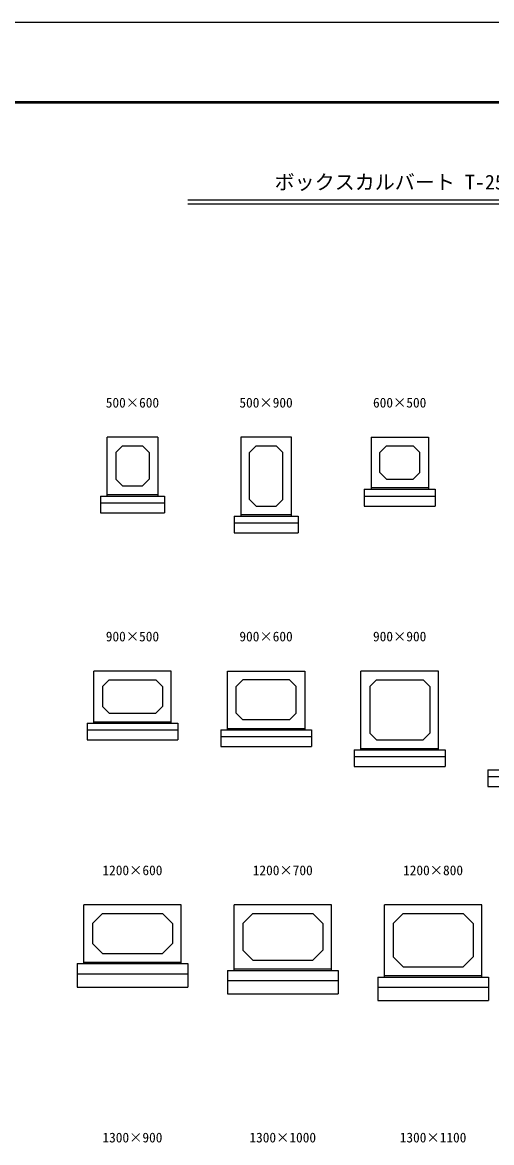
# Model space of a CAD drawing. Units: millimetres, scale not verified. Extents: x -25170 to 75630, y 0 to 35640.
# Drawn here: x -7720 to -697, y 18873 to 35640 of the extents above; entities that cross this region are included whole.
import ezdxf
from ezdxf.enums import TextEntityAlignment as Align

# ---------------------------------------------------------------- set-up
doc = ezdxf.new("R2010")
doc.units = ezdxf.units.MM
doc.header["$LTSCALE"] = 60
for name, color, linetype, lineweight in [('Defpoints_3', 5, 'Continuous', 25), ('OUTLINE', 3, 'Continuous', 25), ('TXT', 7, 'Continuous', 25), ('WAKU', 3, 'Continuous', 50)]:
    doc.layers.add(name, color=color, linetype=linetype, lineweight=lineweight)
doc.styles.add('ＭＳ ゴシック', font='')
doc.styles.get('ＭＳ ゴシック').set_extended_font_data('MS Gothic')

msp = doc.modelspace()

# ---------------------------------------------------------------- linework, layer by layer
at = {"layer": 'Defpoints_3'}
msp.add_line((25230, 35640), (-25170, 35640), dxfattribs=at)
at = {"layer": 'OUTLINE'}
for p, q in [((-6451.53, 28550.94), (-6451.53, 29430.94)), ((-5691.53, 29430.94), (-6451.53, 29430.94)), ((-5691.53, 29430.94), (-5691.53, 28550.94)), ((-4451.53, 29430.94), (-4451.53, 28250.94)), ((-3691.53, 29430.94), (-4451.53, 29430.94)), ((-3691.53, 28250.94), (-3691.53, 29430.94)), ((-2501.53, 29430.94), (-1641.53, 29430.94)), ((-2501.53, 29430.94), (-2501.53, 28650.94)), ((-1641.53, 29430.94), (-1641.53, 28650.94)), ((-6321.53, 29200.94), (-6221.53, 29300.94)), ((-6321.53, 29200.94), (-6321.53, 28800.94)), ((-6221.53, 29300.94), (-5921.53, 29300.94)), ((-5921.53, 29300.94), (-5821.53, 29200.94)), ((-5821.53, 29200.94), (-5821.53, 28800.94)), ((-4321.53, 29200.94), (-4221.53, 29300.94)), ((-4321.53, 28500.94), (-4321.53, 29200.94)), ((-4221.53, 29300.94), (-3921.53, 29300.94)), ((-3821.53, 29200.94), (-3921.53, 29300.94)), ((-3821.53, 28500.94), (-3821.53, 29200.94)), ((-2371.53, 29200.94), (-2271.53, 29300.94)), ((-2371.53, 28900.94), (-2371.53, 29200.94)), ((-2271.53, 29300.94), (-1871.53, 29300.94)), ((-1771.53, 29200.94), (-1871.53, 29300.94)), ((-1771.53, 28900.94), (-1771.53, 29200.94)), ((-2271.53, 28800.94), (-2371.53, 28900.94)), ((-1771.53, 28900.94), (-1871.53, 28800.94)), ((-6221.53, 28700.94), (-6321.53, 28800.94)), ((-6221.53, 28700.94), (-5921.53, 28700.94)), ((-5921.53, 28700.94), (-5821.53, 28800.94)), ((-2271.53, 28800.94), (-1871.53, 28800.94)), ((-6551.53, 28550.94), (-6551.53, 28300.94)), ((-6551.53, 28550.94), (-5591.53, 28550.94)), ((-5691.53, 28570.94), (-6451.53, 28570.94)), ((-5591.53, 28550.94), (-5591.53, 28300.94)), ((-2601.53, 28650.94), (-2601.53, 28400.94)), ((-2601.53, 28650.94), (-1541.53, 28650.94)), ((-2601.53, 28550.94), (-1541.53, 28550.94)), ((-1641.53, 28670.94), (-2501.53, 28670.94)), ((-1541.53, 28650.94), (-1541.53, 28400.94)), ((-6551.53, 28450.94), (-5591.53, 28450.94)), ((-4221.53, 28400.94), (-4321.53, 28500.94)), ((-4221.53, 28400.94), (-3921.53, 28400.94)), ((-3821.53, 28500.94), (-3921.53, 28400.94)), ((-2601.53, 28400.94), (-1541.53, 28400.94)), ((-6551.53, 28300.94), (-5591.53, 28300.94)), ((-4551.53, 28250.94), (-4551.53, 28000.94)), ((-4551.53, 28250.94), (-3591.53, 28250.94)), ((-3691.53, 28270.94), (-4451.53, 28270.94)), ((-3591.53, 28250.94), (-3591.53, 28000.94)), ((-4551.53, 28150.94), (-3591.53, 28150.94)), ((-4551.53, 28000.94), (-3591.53, 28000.94)), ((-5491.53, 25930.94), (-6651.53, 25930.94)), ((-6651.53, 25150.94), (-6651.53, 25930.94)), ((-5491.53, 25150.94), (-5491.53, 25930.94)), ((-4651.53, 25050.94), (-4651.53, 25930.94)), ((-4651.53, 25930.94), (-3491.53, 25930.94)), ((-3491.53, 25930.94), (-3491.53, 25050.94)), ((-1491.53, 25930.94), (-2651.53, 25930.94)), ((-2651.53, 24750.94), (-2651.53, 25930.94)), ((-1491.53, 24750.94), (-1491.53, 25930.94)), ((-6521.53, 25700.94), (-6421.53, 25800.94)), ((-6521.53, 25700.94), (-6521.53, 25400.94)), ((-6421.53, 25800.94), (-5721.53, 25800.94)), ((-5721.53, 25800.94), (-5621.53, 25700.94)), ((-5621.53, 25700.94), (-5621.53, 25400.94)), ((-4421.53, 25800.94), (-4521.53, 25700.94)), ((-4521.53, 25300.94), (-4521.53, 25700.94)), ((-3721.53, 25800.94), (-4421.53, 25800.94)), ((-3721.53, 25800.94), (-3621.53, 25700.94)), ((-3621.53, 25300.94), (-3621.53, 25700.94)), ((-2521.53, 25700.94), (-2421.53, 25800.94)), ((-2521.53, 25700.94), (-2521.53, 25000.94)), ((-2421.53, 25800.94), (-1721.53, 25800.94)), ((-1721.53, 25800.94), (-1621.53, 25700.94)), ((-1621.53, 25700.94), (-1621.53, 25000.94)), ((-6421.53, 25300.94), (-6521.53, 25400.94)), ((-5721.53, 25300.94), (-5621.53, 25400.94)), ((-6651.53, 25170.94), (-5491.53, 25170.94)), ((-6421.53, 25300.94), (-5721.53, 25300.94)), ((-4421.53, 25200.94), (-4521.53, 25300.94)), ((-3721.53, 25200.94), (-4421.53, 25200.94)), ((-3621.53, 25300.94), (-3721.53, 25200.94)), ((-6751.53, 25150.94), (-6751.53, 24900.94)), ((-6751.53, 25150.94), (-5391.53, 25150.94)), ((-6751.53, 25050.94), (-5391.53, 25050.94)), ((-5391.53, 25150.94), (-5391.53, 24900.94)), ((-4751.53, 25050.94), (-4751.53, 24800.94)), ((-4751.53, 25050.94), (-3391.53, 25050.94)), ((-4651.53, 25070.94), (-3491.53, 25070.94)), ((-3391.53, 25050.94), (-3391.53, 24800.94)), ((-2421.53, 24900.94), (-2521.53, 25000.94)), ((-1721.53, 24900.94), (-1621.53, 25000.94)), ((-6751.53, 24900.94), (-5391.53, 24900.94)), ((-4751.53, 24950.94), (-3391.53, 24950.94)), ((-2421.53, 24900.94), (-1721.53, 24900.94)), ((-4751.53, 24800.94), (-3391.53, 24800.94)), ((-2751.53, 24750.94), (-2751.53, 24500.94)), ((-2751.53, 24750.94), (-1391.53, 24750.94)), ((-2751.53, 24650.94), (-1391.53, 24650.94)), ((-2651.53, 24770.94), (-1491.53, 24770.94)), ((-1391.53, 24750.94), (-1391.53, 24500.94)), ((-2751.53, 24500.94), (-1391.53, 24500.94)), ((-751.53, 24450.94), (-751.53, 24200.94)), ((-751.53, 24450.94), (608.47, 24450.94)), ((-751.53, 24350.94), (608.47, 24350.94)), ((-751.53, 24200.94), (608.47, 24200.94)), ((-5341.53, 22430.94), (-6801.53, 22430.94)), ((-6801.53, 21550.94), (-6801.53, 22430.94)), ((-6521.53, 22300.94), (-6671.53, 22150.94)), ((-6521.53, 22300.94), (-5621.53, 22300.94)), ((-5471.53, 22150.94), (-5621.53, 22300.94)), ((-5341.53, 21550.94), (-5341.53, 22430.94)), ((-3091.53, 22430.94), (-4551.53, 22430.94)), ((-4551.53, 21450.94), (-4551.53, 22430.94)), ((-4271.53, 22300.94), (-4421.53, 22150.94)), ((-4271.53, 22300.94), (-3371.53, 22300.94)), ((-3221.53, 22150.94), (-3371.53, 22300.94)), ((-3091.53, 21450.94), (-3091.53, 22430.94)), ((-841.53, 22430.94), (-2301.53, 22430.94)), ((-2301.53, 21350.94), (-2301.53, 22430.94)), ((-2021.53, 22300.94), (-2171.53, 22150.94)), ((-2021.53, 22300.94), (-1121.53, 22300.94)), ((-971.53, 22150.94), (-1121.53, 22300.94)), ((-841.53, 21350.94), (-841.53, 22430.94)), ((-6671.53, 22150.94), (-6671.53, 21850.94)), ((-5471.53, 22150.94), (-5471.53, 21850.94)), ((-4421.53, 22150.94), (-4421.53, 21750.94)), ((-3221.53, 22150.94), (-3221.53, 21750.94)), ((-2171.53, 22150.94), (-2171.53, 21650.94)), ((-971.53, 22150.94), (-971.53, 21650.94)), ((-6521.53, 21700.94), (-6671.53, 21850.94)), ((-5621.53, 21700.94), (-5471.53, 21850.94)), ((-6521.53, 21700.94), (-5621.53, 21700.94)), ((-4271.53, 21600.94), (-4421.53, 21750.94)), ((-3371.53, 21600.94), (-3221.53, 21750.94)), ((-2021.53, 21500.94), (-2171.53, 21650.94)), ((-1121.53, 21500.94), (-971.53, 21650.94)), ((-6901.53, 21550.94), (-6901.53, 21200.94)), ((-6901.53, 21550.94), (-5241.53, 21550.94)), ((-6801.53, 21570.94), (-5341.53, 21570.94)), ((-5241.53, 21550.94), (-5241.53, 21200.94)), ((-3091.53, 21470.94), (-4551.53, 21470.94)), ((-4271.53, 21600.94), (-3371.53, 21600.94)), ((-2021.53, 21500.94), (-1121.53, 21500.94)), ((-6901.53, 21400.94), (-5241.53, 21400.94)), ((-4651.53, 21450.94), (-4651.53, 21100.94)), ((-4651.53, 21450.94), (-2991.53, 21450.94)), ((-4651.53, 21300.94), (-2991.53, 21300.94)), ((-2991.53, 21450.94), (-2991.53, 21100.94)), ((-2401.53, 21350.94), (-2401.53, 21000.94)), ((-2401.53, 21350.94), (-741.53, 21350.94)), ((-841.53, 21370.94), (-2301.53, 21370.94)), ((-741.53, 21350.94), (-741.53, 21000.94)), ((-6901.53, 21200.94), (-5241.53, 21200.94)), ((-2401.53, 21200.94), (-741.53, 21200.94)), ((-4651.53, 21100.94), (-2991.53, 21100.94)), ((-2401.53, 21000.94), (-741.53, 21000.94))]:
    msp.add_line(p, q, dxfattribs=at)
at = {"layer": 'TXT'}
for p, q in [((-5242.24, 32983.18), (5302.24, 32983.18)), ((-5242.24, 32925.58), (5302.24, 32925.58))]:
    msp.add_line(p, q, dxfattribs=at)
at = {"layer": 'WAKU'}
msp.add_line((24030, 34440), (-23970, 34440), dxfattribs=at)

# ---------------------------------------------------------------- texts
at = {"layer": 'TXT', "style": 'ＭＳ ゴシック'}
for s, height, p in [('ボックスカルバート T-25（協会型）\u3000基礎寸法及び材料表', 219.9, (-3945, 33073.18)), ('500×600', 146.6, (-6471.53, 29830.94)), ('500×900', 146.6, (-4471.53, 29830.94)), ('600×500', 146.6, (-2471.53, 29830.94)), ('900×500', 146.6, (-6471.53, 26330.94)), ('900×600', 146.6, (-4471.53, 26330.94)), ('900×900', 146.6, (-2471.53, 26330.94)), ('1200×600', 146.6, (-6521.53, 22830.94)), ('1200×700', 146.6, (-4271.53, 22830.94)), ('1200×800', 146.6, (-2021.53, 22830.94)), ('1300×900', 146.6, (-6521.53, 18830.94)), ('1300×1000', 146.6, (-4321.53, 18830.94)), ('1300×1100', 146.6, (-2071.53, 18830.94))]:
    msp.add_text(s, height=height, dxfattribs=at).set_placement(p, align=Align.BOTTOM_LEFT)

doc.saveas('drawing.dxf')
